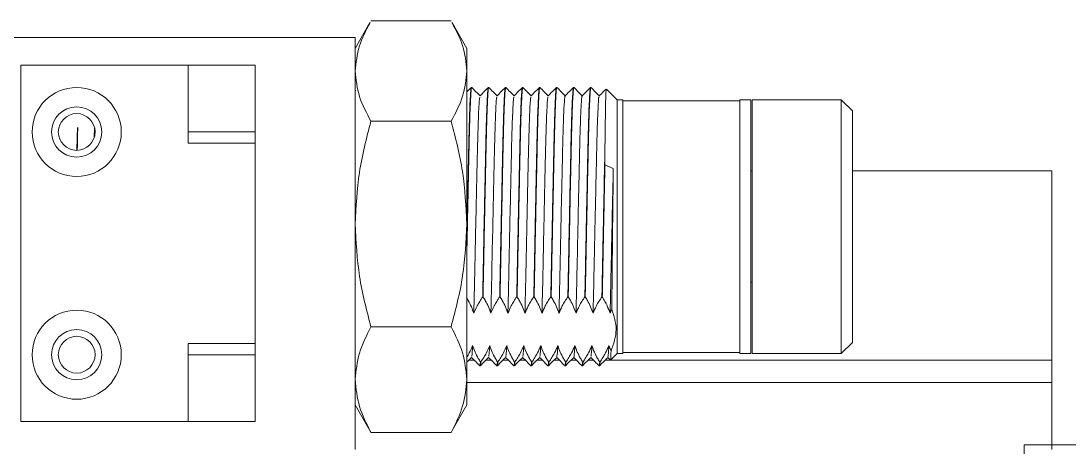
# Model space of a CAD drawing. Extents: x 500 to 100500, y -14500 to 21140.
# Drawn here: x 8830.5 to 8924.5, y -2498.9 to -2460.6 of the extents above; entities that cross this region are included whole.
import ezdxf

# ---------------------------------------------------------------- set-up
doc = ezdxf.new("R2010")
doc.units = 0
doc.linetypes.add('SLD-Solid', pattern=[0])
doc.layers.add('D', color=7, linetype='CONTINUOUS')
doc.layers.add('M06SMMF-001B', color=7, linetype='CONTINUOUS')
doc.layers.add('MODEL', color=7, linetype='SLD-Solid', lineweight=15)

# ---------------------------------------------------------------- blocks, each defined once
blk = doc.blocks.new('KA$Cbf7906b1')
at = {"layer": 'MODEL'}
for p, q in [((218.001, 464.6), (188, 464.6)), ((218.001, 275.6), (218.001, 464.6))]:
    blk.add_line(p, q, dxfattribs=at)
blk = doc.blocks.new('KASDADS')
at = {"layer": 'MODEL', "color": 4}
for p, q in [((-51004.704, -66368.569, 21.357), (-51006.016, -66370.889, 21.357)), ((-51004.616, -66368.416, 21.357), (-50997.416, -66368.416, 21.357)), ((-50996.016, -66370.889, 21.357), (-50997.328, -66368.569, 21.357)), ((-51056.016, -66369.889, 21.357), (-51006.016, -66369.889, 21.357)), ((-51006.016, -66406.889, 21.357), (-51006.016, -66369.889, 21.357)), ((-50996.016, -66370.889, 21.357), (-50996.016, -66372.915, 21.357)), ((-51036.016, -66404.389, 21.357), (-51036.016, -66372.389, 21.357)), ((-51036.016, -66372.389, 21.357), (-51021.016, -66372.389, 21.357)), ((-51021.016, -66378.389, 21.357), (-51021.016, -66372.389, 21.357)), ((-51015.016, -66372.389, 21.357), (-51021.016, -66372.389, 21.357)), ((-51015.016, -66378.389, 21.357), (-51015.016, -66372.389, 21.357)), ((-50996.016, -66372.915, 21.357), (-50996.016, -66386.651, 21.357)), ((-51005.972, -66374.689, 21.357), (-51006.016, -66374.644, 21.357)), ((-50995.573, -66374.389, 21.357), (-50995.607, -66374.389, 21.357)), ((-50994.045, -66374.389, 21.357), (-50994.079, -66374.389, 21.357)), ((-50992.517, -66374.389, 21.357), (-50992.55, -66374.389, 21.357)), ((-50990.988, -66374.389, 21.357), (-50991.022, -66374.389, 21.357)), ((-50989.46, -66374.389, 21.357), (-50989.494, -66374.389, 21.357)), ((-50987.932, -66374.389, 21.357), (-50987.966, -66374.389, 21.357)), ((-50986.403, -66374.389, 21.357), (-50986.437, -66374.389, 21.357)), ((-50984.875, -66374.389, 21.357), (-50984.909, -66374.389, 21.357)), ((-50982.516, -66375.489, 21.357), (-50983.473, -66374.532, 21.357)), ((-50982.016, -66375.489, 21.357), (-50982.516, -66375.489, 21.357)), ((-50982.516, -66398.289, 21.357), (-50982.516, -66375.489, 21.357)), ((-50982.016, -66396.038, 21.357), (-50982.016, -66375.489, 21.357)), ((-50971.516, -66375.589, 21.357), (-50982.016, -66375.589, 21.357)), ((-50970.516, -66375.489, 21.357), (-50971.516, -66375.489, 21.357)), ((-50971.516, -66375.489, 21.357), (-50971.516, -66396.038, 21.357)), ((-50970.516, -66396.038, 21.357), (-50970.516, -66375.489, 21.357)), ((-50962.416, -66375.489, 21.357), (-50970.416, -66375.489, 21.357)), ((-50970.416, -66375.489, 21.357), (-50970.416, -66396.038, 21.357)), ((-50961.416, -66376.489, 21.357), (-50962.416, -66375.489, 21.357)), ((-50962.416, -66396.038, 21.357), (-50962.416, -66375.489, 21.357)), ((-50961.416, -66397.289, 21.357), (-50961.416, -66376.489, 21.357)), ((-51029.444, -66378.867, 21.357), (-51029.423, -66378.044, 21.357)), ((-51004.616, -66377.414, 21.357), (-50997.416, -66377.414, 21.357)), ((-51029.395, -66378.246, 21.357), (-51029.408, -66378.795, 21.357)), ((-51015.016, -66378.389, 21.357), (-51021.016, -66378.389, 21.357)), ((-51021.016, -66379.389, 21.357), (-51021.016, -66378.389, 21.357)), ((-51015.016, -66378.389, 21.357), (-51015.016, -66379.389, 21.357)), ((-51015.016, -66379.389, 21.357), (-51021.016, -66379.389, 21.357)), ((-51015.016, -66379.389, 21.357), (-51015.016, -66397.389, 21.357)), ((-50983.616, -66379.776, 21.357), (-50983.616, -66381.339, 21.357)), ((-50982.869, -66381.67, 21.357), (-50983.616, -66381.339, 21.357)), ((-50970.416, -66381.889, 21.357), (-50970.516, -66381.889, 21.357)), ((-50961.416, -66381.889, 21.357), (-50943.516, -66381.889, 21.357)), ((-50943.516, -66381.889, 21.357), (-50943.516, -66398.889, 21.357)), ((-50996.016, -66386.651, 21.357), (-50996.016, -66400.625, 21.357)), ((-50970.516, -66391.889, 21.357), (-50970.416, -66391.889, 21.357)), ((-50994.555, -66393.196, 21.357), (-50994.589, -66393.196, 21.357)), ((-50993.027, -66393.196, 21.357), (-50993.061, -66393.196, 21.357)), ((-50991.499, -66393.196, 21.357), (-50991.532, -66393.196, 21.357)), ((-50989.97, -66393.196, 21.357), (-50990.004, -66393.196, 21.357)), ((-50988.442, -66393.196, 21.357), (-50988.476, -66393.196, 21.357)), ((-50986.914, -66393.196, 21.357), (-50986.948, -66393.196, 21.357)), ((-50985.385, -66393.196, 21.357), (-50985.419, -66393.196, 21.357)), ((-50983.857, -66393.196, 21.357), (-50983.891, -66393.196, 21.357)), ((-50983.007, -66394.315, 21.357), (-50983.157, -66394.672, 21.357)), ((-51004.616, -66395.887, 21.357), (-50997.416, -66395.887, 21.357)), ((-50982.016, -66398.289, 21.357), (-50982.016, -66396.038, 21.357)), ((-50971.516, -66396.038, 21.357), (-50971.516, -66398.289, 21.357)), ((-50970.516, -66398.289, 21.357), (-50970.516, -66396.038, 21.357)), ((-50970.416, -66396.038, 21.357), (-50970.416, -66398.289, 21.357)), ((-50962.416, -66398.289, 21.357), (-50962.416, -66396.038, 21.357)), ((-51021.016, -66397.389, 21.357), (-51015.016, -66397.389, 21.357)), ((-51021.016, -66398.389, 21.357), (-51021.016, -66397.389, 21.357)), ((-51015.016, -66397.389, 21.357), (-51015.016, -66398.389, 21.357)), ((-50983.074, -66398.074, 21.357), (-50983.262, -66397.565, 21.357)), ((-50962.416, -66398.289, 21.357), (-50961.416, -66397.289, 21.357)), ((-51015.016, -66398.389, 21.357), (-51021.016, -66398.389, 21.357)), ((-51021.016, -66404.389, 21.357), (-51021.016, -66398.389, 21.357)), ((-51015.016, -66404.389, 21.357), (-51015.016, -66398.389, 21.357)), ((-50983.363, -66398.642, 21.357), (-50983.116, -66398.888, 21.357)), ((-50983.115, -66398.888, 21.357), (-50982.516, -66398.289, 21.357)), ((-50982.516, -66398.289, 21.357), (-50982.016, -66398.289, 21.357)), ((-50982.016, -66398.189, 21.357), (-50971.516, -66398.189, 21.357)), ((-50971.516, -66398.289, 21.357), (-50970.516, -66398.289, 21.357)), ((-50970.416, -66398.289, 21.357), (-50962.416, -66398.289, 21.357)), ((-50995.837, -66398.889, 21.357), (-50995.342, -66398.889, 21.357)), ((-50994.843, -66399.389, 21.357), (-50994.809, -66399.389, 21.357)), ((-50994.789, -66399.041, 21.357), (-50994.755, -66399.041, 21.357)), ((-50994.309, -66398.889, 21.357), (-50993.814, -66398.889, 21.357)), ((-50993.315, -66399.389, 21.357), (-50993.281, -66399.389, 21.357)), ((-50993.26, -66399.041, 21.357), (-50993.227, -66399.041, 21.357)), ((-50992.781, -66398.889, 21.357), (-50992.286, -66398.889, 21.357)), ((-50991.786, -66399.389, 21.357), (-50991.752, -66399.389, 21.357)), ((-50991.732, -66399.041, 21.357), (-50991.698, -66399.041, 21.357)), ((-50991.252, -66398.889, 21.357), (-50990.757, -66398.889, 21.357)), ((-50990.258, -66399.389, 21.357), (-50990.224, -66399.389, 21.357)), ((-50990.204, -66399.041, 21.357), (-50990.17, -66399.041, 21.357)), ((-50989.724, -66398.889, 21.357), (-50989.229, -66398.889, 21.357)), ((-50988.73, -66399.389, 21.357), (-50988.696, -66399.389, 21.357)), ((-50988.676, -66399.041, 21.357), (-50988.642, -66399.041, 21.357)), ((-50988.196, -66398.889, 21.357), (-50987.701, -66398.889, 21.357)), ((-50987.201, -66399.389, 21.357), (-50987.168, -66399.389, 21.357)), ((-50987.147, -66399.041, 21.357), (-50987.113, -66399.041, 21.357)), ((-50986.667, -66398.889, 21.357), (-50986.172, -66398.889, 21.357)), ((-50985.673, -66399.389, 21.357), (-50985.639, -66399.389, 21.357)), ((-50985.619, -66399.041, 21.357), (-50985.585, -66399.041, 21.357)), ((-50985.139, -66398.889, 21.357), (-50984.644, -66398.889, 21.357)), ((-50984.145, -66399.389, 21.357), (-50984.111, -66399.389, 21.357)), ((-50984.091, -66399.041, 21.357), (-50984.057, -66399.041, 21.357)), ((-50983.611, -66398.889, 21.357), (-50943.516, -66398.889, 21.357)), ((-50943.516, -66398.889, 21.357), (-50943.516, -66400.889, 21.357)), ((-50996.016, -66400.625, 21.357), (-50996.016, -66402.889, 21.357)), ((-50996.016, -66400.889, 21.357), (-50943.516, -66400.889, 21.357)), ((-50943.516, -66400.889, 21.357), (-50943.516, -66406.889, 21.357)), ((-51006.016, -66402.889, 21.357), (-51004.704, -66405.209, 21.357)), ((-50997.328, -66405.209, 21.357), (-50996.016, -66402.889, 21.357)), ((-51036.016, -66404.389, 21.357), (-51021.016, -66404.389, 21.357)), ((-51015.016, -66404.389, 21.357), (-51021.016, -66404.389, 21.357)), ((-51004.698, -66405.183, 21.357), (-51004.616, -66405.362, 21.357)), ((-50997.416, -66405.362, 21.357), (-51004.616, -66405.362, 21.357)), ((-50997.416, -66405.362, 21.357), (-50997.334, -66405.183, 21.357))]:
    blk.add_line(p, q, dxfattribs=at)
for centre, radius in [((-51031.016, -66378.389, 21.357), 4), ((-51031.016, -66378.389, 21.357), 2.25), ((-51031.016, -66378.389, 21.357), 1.65), ((-51031.016, -66398.389, 21.357), 4), ((-51031.016, -66398.389, 21.357), 2.25), ((-51031.016, -66398.389, 21.357), 1.65)]:
    blk.add_circle(centre, radius, dxfattribs=at)
for points, knots in [([(-51006.016, -66372.915, 21.357), (-51005.948, -66372.161, 21.357), (-51005.816, -66370.699, 21.357), (-51005.063, -66369.282, 21.357), (-51004.698, -66368.595, 21.357)], [0, 0, 0, 0, 0.515489, 1, 1, 1, 1]), ([(-50997.334, -66368.595, 21.357), (-50996.976, -66369.267, 21.357), (-50996.222, -66370.684, 21.357), (-50996.087, -66372.146, 21.357), (-50996.016, -66372.915, 21.357)], [0, 0, 0, 0, 0.474451, 1, 1, 1, 1]), ([(-51004.616, -66377.414, 21.357), (-51005.008, -66376.683, 21.357), (-51005.798, -66375.207, 21.357), (-51005.943, -66373.684, 21.357), (-51006.016, -66372.915, 21.357)], [0, 0, 0, 0, 0.495628, 1, 1, 1, 1]), ([(-50996.016, -66372.915, 21.357), (-50996.087, -66373.669, 21.357), (-50996.229, -66375.192, 21.357), (-50997.018, -66376.668, 21.357), (-50997.416, -66377.414, 21.357)], [0, 0, 0, 0, 0.494725, 1, 1, 1, 1]), ([(-50995.606, -66374.389, 21.357), (-50995.731, -66374.514, 21.357), (-50995.867, -66374.65, 21.357), (-50996.004, -66374.787, 21.357), (-50996.016, -66374.799, 21.357)], [0, 0, 0, 0, 0.911465, 1, 1, 1, 1]), ([(-50996.016, -66388.106, 21.357), (-50996.009, -66387.731, 21.357), (-50995.988, -66386.667, 21.357), (-50995.951, -66384.878, 21.357), (-50995.908, -66382.835, 21.357), (-50995.867, -66380.888, 21.357), (-50995.829, -66379.128, 21.357), (-50995.79, -66377.573, 21.357), (-50995.748, -66376.298, 21.357), (-50995.705, -66375.306, 21.357), (-50995.663, -66374.675, 21.357), (-50995.629, -66374.378, 21.357), (-50995.612, -66374.42, 21.357), (-50995.607, -66374.431, 21.357)], [0, 0, 0, 0, 0.054378, 0.15404, 0.256592, 0.35626, 0.458818, 0.558478, 0.661029, 0.76069, 0.863241, 0.962909, 1, 1, 1, 1]), ([(-50995.573, -66374.426, 21.357), (-50995.582, -66374.427, 21.357), (-50995.604, -66374.43, 21.357), (-50995.642, -66374.84, 21.357), (-50995.686, -66375.595, 21.357), (-50995.728, -66376.676, 21.357), (-50995.77, -66378.054, 21.357), (-50995.807, -66379.671, 21.357), (-50995.846, -66381.508, 21.357), (-50995.888, -66383.48, 21.357), (-50995.931, -66385.57, 21.357), (-50995.974, -66387.666, 21.357), (-50996.003, -66389.107, 21.357), (-50996.016, -66389.784, 21.357), (-50996.016, -66389.804, 21.357)], [0, 0, 0, 0, 0.063191, 0.157924, 0.24999, 0.344725, 0.436795, 0.531536, 0.6236, 0.718334, 0.810399, 0.905133, 0.997203, 1, 1, 1, 1]), ([(-50994.817, -66375.145, 21.357), (-50994.941, -66375.021, 21.357), (-50995.19, -66374.772, 21.357), (-50995.439, -66374.523, 21.357), (-50995.564, -66374.398, 21.357)], [0, 0, 0, 0, 0.499978, 1, 1, 1, 1]), ([(-50995.384, -66394.672, 21.357), (-50995.363, -66393.879, 21.357), (-50995.322, -66392.31, 21.357), (-50995.267, -66389.461, 21.357), (-50995.202, -66386.478, 21.357), (-50995.137, -66383.513, 21.357), (-50995.076, -66380.829, 21.357), (-50995.023, -66378.516, 21.357), (-50994.954, -66376.525, 21.357), (-50994.885, -66375.243, 21.357), (-50994.842, -66375.272, 21.357), (-50994.827, -66375.283, 21.357)], [0, 0, 0, 0, 0.110518, 0.218701, 0.331132, 0.44175, 0.54999, 0.654996, 0.763841, 0.910908, 1, 1, 1, 1]), ([(-50994.078, -66374.389, 21.357), (-50994.203, -66374.514, 21.357), (-50994.452, -66374.763, 21.357), (-50994.701, -66375.012, 21.357), (-50994.825, -66375.136, 21.357)], [0, 0, 0, 0, 0.5000013, 1, 1, 1, 1]), ([(-50994.589, -66393.196, 21.357), (-50994.575, -66392.512, 21.357), (-50994.549, -66391.212, 21.357), (-50994.508, -66389.094, 21.357), (-50994.466, -66386.999, 21.357), (-50994.423, -66384.879, 21.357), (-50994.38, -66382.835, 21.357), (-50994.339, -66380.888, 21.357), (-50994.301, -66379.128, 21.357), (-50994.262, -66377.573, 21.357), (-50994.22, -66376.298, 21.357), (-50994.177, -66375.306, 21.357), (-50994.134, -66374.675, 21.357), (-50994.101, -66374.378, 21.357), (-50994.084, -66374.42, 21.357), (-50994.079, -66374.431, 21.357)], [0, 0, 0, 0, 0.0877635, 0.1669678, 0.2484692, 0.3276756, 0.4091786, 0.4883892, 0.5698969, 0.6491019, 0.7306036, 0.8098092, 0.8913114, 0.9705218, 1, 1, 1, 1]), ([(-50994.045, -66374.426, 21.357), (-50994.054, -66374.427, 21.357), (-50994.076, -66374.43, 21.357), (-50994.114, -66374.84, 21.357), (-50994.157, -66375.595, 21.357), (-50994.2, -66376.676, 21.357), (-50994.241, -66378.054, 21.357), (-50994.279, -66379.671, 21.357), (-50994.318, -66381.508, 21.357), (-50994.36, -66383.48, 21.357), (-50994.403, -66385.568, 21.357), (-50994.446, -66387.675, 21.357), (-50994.488, -66389.775, 21.357), (-50994.523, -66391.631, 21.357), (-50994.546, -66392.728, 21.357), (-50994.555, -66393.196, 21.357)], [0, 0, 0, 0, 0.05436, 0.135856, 0.215056, 0.296553, 0.375757, 0.457259, 0.536458, 0.617953, 0.697153, 0.778649, 0.857853, 0.939355, 1, 1, 1, 1]), ([(-50993.288, -66375.145, 21.357), (-50993.413, -66375.021, 21.357), (-50993.662, -66374.772, 21.357), (-50993.911, -66374.523, 21.357), (-50994.036, -66374.398, 21.357)], [0, 0, 0, 0, 0.500018, 1, 1, 1, 1]), ([(-50993.855, -66394.672, 21.357), (-50993.846, -66394.321, 21.357), (-50993.81, -66392.997, 21.357), (-50993.754, -66390.207, 21.357), (-50993.67, -66386.293, 21.357), (-50993.584, -66382.432, 21.357), (-50993.51, -66379.059, 21.357), (-50993.43, -66376.573, 21.357), (-50993.354, -66375.229, 21.357), (-50993.313, -66375.259, 21.357), (-50993.298, -66375.27, 21.357)], [0, 0, 0, 0, 0.0506912, 0.1912973, 0.3365999, 0.4835158, 0.6246608, 0.7689619, 0.9161728, 1, 1, 1, 1]), ([(-50992.55, -66374.389, 21.357), (-50992.674, -66374.514, 21.357), (-50992.923, -66374.763, 21.357), (-50993.173, -66375.012, 21.357), (-50993.297, -66375.136, 21.357)], [0, 0, 0, 0, 0.5000013, 1, 1, 1, 1]), ([(-50993.061, -66393.196, 21.357), (-50993.047, -66392.512, 21.357), (-50993.021, -66391.212, 21.357), (-50992.98, -66389.094, 21.357), (-50992.938, -66386.999, 21.357), (-50992.894, -66384.879, 21.357), (-50992.852, -66382.835, 21.357), (-50992.81, -66380.888, 21.357), (-50992.773, -66379.128, 21.357), (-50992.733, -66377.573, 21.357), (-50992.692, -66376.298, 21.357), (-50992.649, -66375.306, 21.357), (-50992.606, -66374.674, 21.357), (-50992.572, -66374.378, 21.357), (-50992.555, -66374.42, 21.357), (-50992.55, -66374.432, 21.357)], [0, 0, 0, 0, 0.0876679, 0.166786, 0.2481987, 0.3273188, 0.408733, 0.4878574, 0.5692764, 0.6483952, 0.7298081, 0.8089275, 0.890341, 0.969465, 1, 1, 1, 1]), ([(-50992.517, -66374.426, 21.357), (-50992.526, -66374.427, 21.357), (-50992.548, -66374.43, 21.357), (-50992.586, -66374.84, 21.357), (-50992.629, -66375.595, 21.357), (-50992.671, -66376.676, 21.357), (-50992.713, -66378.054, 21.357), (-50992.75, -66379.671, 21.357), (-50992.79, -66381.508, 21.357), (-50992.832, -66383.48, 21.357), (-50992.875, -66385.568, 21.357), (-50992.917, -66387.675, 21.357), (-50992.96, -66389.775, 21.357), (-50992.995, -66391.631, 21.357), (-50993.017, -66392.728, 21.357), (-50993.027, -66393.196, 21.357)], [0, 0, 0, 0, 0.05436, 0.135856, 0.215056, 0.296553, 0.375757, 0.457259, 0.536458, 0.617953, 0.697153, 0.778649, 0.857853, 0.939355, 1, 1, 1, 1]), ([(-50991.76, -66375.145, 21.357), (-50991.885, -66375.021, 21.357), (-50992.134, -66374.772, 21.357), (-50992.383, -66374.523, 21.357), (-50992.507, -66374.398, 21.357)], [0, 0, 0, 0, 0.499998, 1, 1, 1, 1]), ([(-50992.327, -66394.672, 21.357), (-50992.308, -66393.962, 21.357), (-50992.271, -66392.561, 21.357), (-50992.214, -66389.673, 21.357), (-50992.139, -66386.146, 21.357), (-50992.053, -66382.296, 21.357), (-50991.979, -66378.947, 21.357), (-50991.898, -66376.504, 21.357), (-50991.824, -66375.198, 21.357), (-50991.784, -66375.266, 21.357), (-50991.77, -66375.29, 21.357)], [0, 0, 0, 0, 0.099751, 0.196774, 0.342258, 0.489053, 0.630014, 0.774541, 0.92168, 1, 1, 1, 1]), ([(-50991.021, -66374.389, 21.357), (-50991.146, -66374.514, 21.357), (-50991.395, -66374.763, 21.357), (-50991.644, -66375.012, 21.357), (-50991.769, -66375.136, 21.357)], [0, 0, 0, 0, 0.5000013, 1, 1, 1, 1]), ([(-50991.532, -66393.196, 21.357), (-50991.519, -66392.512, 21.357), (-50991.492, -66391.212, 21.357), (-50991.451, -66389.094, 21.357), (-50991.409, -66386.999, 21.357), (-50991.366, -66384.879, 21.357), (-50991.324, -66382.835, 21.357), (-50991.282, -66380.888, 21.357), (-50991.245, -66379.128, 21.357), (-50991.205, -66377.573, 21.357), (-50991.163, -66376.298, 21.357), (-50991.12, -66375.306, 21.357), (-50991.078, -66374.675, 21.357), (-50991.044, -66374.378, 21.357), (-50991.027, -66374.42, 21.357), (-50991.022, -66374.431, 21.357)], [0, 0, 0, 0, 0.087763, 0.166968, 0.248469, 0.327676, 0.409179, 0.488389, 0.569897, 0.649102, 0.730604, 0.809809, 0.891311, 0.970522, 1, 1, 1, 1]), ([(-50990.988, -66374.426, 21.357), (-50990.997, -66374.427, 21.357), (-50991.019, -66374.43, 21.357), (-50991.057, -66374.84, 21.357), (-50991.101, -66375.595, 21.357), (-50991.143, -66376.676, 21.357), (-50991.185, -66378.054, 21.357), (-50991.222, -66379.671, 21.357), (-50991.261, -66381.508, 21.357), (-50991.303, -66383.48, 21.357), (-50991.346, -66385.568, 21.357), (-50991.389, -66387.675, 21.357), (-50991.431, -66389.775, 21.357), (-50991.466, -66391.631, 21.357), (-50991.489, -66392.728, 21.357), (-50991.499, -66393.196, 21.357)], [0, 0, 0, 0, 0.05436, 0.135856, 0.215056, 0.296553, 0.375757, 0.457259, 0.536458, 0.617953, 0.697153, 0.778649, 0.857853, 0.939355, 1, 1, 1, 1]), ([(-50990.232, -66375.145, 21.357), (-50990.356, -66375.021, 21.357), (-50990.605, -66374.772, 21.357), (-50990.855, -66374.523, 21.357), (-50990.979, -66374.398, 21.357)], [0, 0, 0, 0, 0.499978, 1, 1, 1, 1]), ([(-50990.799, -66394.672, 21.357), (-50990.787, -66394.245, 21.357), (-50990.749, -66392.839, 21.357), (-50990.691, -66389.923, 21.357), (-50990.607, -66385.999, 21.357), (-50990.521, -66382.161, 21.357), (-50990.448, -66378.838, 21.357), (-50990.367, -66376.43, 21.357), (-50990.293, -66375.192, 21.357), (-50990.254, -66375.246, 21.357), (-50990.242, -66375.264, 21.357)], [0, 0, 0, 0, 0.061351, 0.201855, 0.347553, 0.494261, 0.635102, 0.779889, 0.926989, 1, 1, 1, 1]), ([(-50989.493, -66374.389, 21.357), (-50989.618, -66374.514, 21.357), (-50989.867, -66374.763, 21.357), (-50990.116, -66375.012, 21.357), (-50990.241, -66375.136, 21.357)], [0, 0, 0, 0, 0.5000013, 1, 1, 1, 1]), ([(-50990.004, -66393.196, 21.357), (-50989.99, -66392.512, 21.357), (-50989.964, -66391.212, 21.357), (-50989.923, -66389.094, 21.357), (-50989.881, -66386.999, 21.357), (-50989.838, -66384.879, 21.357), (-50989.795, -66382.835, 21.357), (-50989.754, -66380.888, 21.357), (-50989.716, -66379.128, 21.357), (-50989.677, -66377.573, 21.357), (-50989.635, -66376.298, 21.357), (-50989.592, -66375.306, 21.357), (-50989.549, -66374.674, 21.357), (-50989.516, -66374.378, 21.357), (-50989.498, -66374.42, 21.357), (-50989.493, -66374.432, 21.357)], [0, 0, 0, 0, 0.0876679, 0.166786, 0.2481987, 0.3273188, 0.4087331, 0.4878574, 0.5692763, 0.6483952, 0.7298081, 0.8089275, 0.890341, 0.969465, 1, 1, 1, 1]), ([(-50989.46, -66374.426, 21.357), (-50989.469, -66374.427, 21.357), (-50989.491, -66374.43, 21.357), (-50989.529, -66374.84, 21.357), (-50989.572, -66375.595, 21.357), (-50989.615, -66376.676, 21.357), (-50989.657, -66378.054, 21.357), (-50989.694, -66379.671, 21.357), (-50989.733, -66381.508, 21.357), (-50989.775, -66383.48, 21.357), (-50989.818, -66385.568, 21.357), (-50989.861, -66387.675, 21.357), (-50989.903, -66389.775, 21.357), (-50989.938, -66391.631, 21.357), (-50989.961, -66392.728, 21.357), (-50989.97, -66393.196, 21.357)], [0, 0, 0, 0, 0.05436, 0.135856, 0.215056, 0.296553, 0.375757, 0.457259, 0.536458, 0.617953, 0.697153, 0.778649, 0.857853, 0.939355, 1, 1, 1, 1]), ([(-50988.703, -66375.145, 21.357), (-50988.828, -66375.021, 21.357), (-50989.077, -66374.772, 21.357), (-50989.326, -66374.523, 21.357), (-50989.451, -66374.398, 21.357)], [0, 0, 0, 0, 0.500018, 1, 1, 1, 1]), ([(-50989.27, -66394.672, 21.357), (-50989.249, -66393.827, 21.357), (-50989.205, -66392.149, 21.357), (-50989.145, -66389.081, 21.357), (-50989.078, -66385.952, 21.357), (-50989.012, -66382.957, 21.357), (-50988.952, -66380.34, 21.357), (-50988.898, -66378.114, 21.357), (-50988.83, -66376.3, 21.357), (-50988.765, -66375.207, 21.357), (-50988.727, -66375.251, 21.357), (-50988.713, -66375.267, 21.357)], [0, 0, 0, 0, 0.117377, 0.232835, 0.35287, 0.463285, 0.570668, 0.676045, 0.785518, 0.9224, 1, 1, 1, 1]), ([(-50987.965, -66374.389, 21.357), (-50988.089, -66374.514, 21.357), (-50988.338, -66374.763, 21.357), (-50988.588, -66375.012, 21.357), (-50988.712, -66375.136, 21.357)], [0, 0, 0, 0, 0.5000013, 1, 1, 1, 1]), ([(-50988.476, -66393.196, 21.357), (-50988.462, -66392.512, 21.357), (-50988.436, -66391.212, 21.357), (-50988.395, -66389.094, 21.357), (-50988.353, -66386.999, 21.357), (-50988.309, -66384.879, 21.357), (-50988.267, -66382.835, 21.357), (-50988.225, -66380.888, 21.357), (-50988.188, -66379.128, 21.357), (-50988.149, -66377.573, 21.357), (-50988.107, -66376.298, 21.357), (-50988.064, -66375.306, 21.357), (-50988.021, -66374.674, 21.357), (-50987.988, -66374.378, 21.357), (-50987.97, -66374.42, 21.357), (-50987.965, -66374.432, 21.357)], [0, 0, 0, 0, 0.0876679, 0.166786, 0.2481987, 0.3273188, 0.408733, 0.4878574, 0.5692764, 0.6483952, 0.7298081, 0.8089275, 0.890341, 0.969465, 1, 1, 1, 1]), ([(-50987.932, -66374.426, 21.357), (-50987.941, -66374.427, 21.357), (-50987.963, -66374.43, 21.357), (-50988.001, -66374.84, 21.357), (-50988.044, -66375.595, 21.357), (-50988.087, -66376.676, 21.357), (-50988.128, -66378.054, 21.357), (-50988.166, -66379.671, 21.357), (-50988.205, -66381.508, 21.357), (-50988.247, -66383.48, 21.357), (-50988.29, -66385.568, 21.357), (-50988.332, -66387.675, 21.357), (-50988.375, -66389.775, 21.357), (-50988.41, -66391.631, 21.357), (-50988.432, -66392.728, 21.357), (-50988.442, -66393.196, 21.357)], [0, 0, 0, 0, 0.05436, 0.135856, 0.215056, 0.296553, 0.375757, 0.457259, 0.536458, 0.617953, 0.697153, 0.778649, 0.857853, 0.939355, 1, 1, 1, 1]), ([(-50987.175, -66375.145, 21.357), (-50987.3, -66375.021, 21.357), (-50987.549, -66374.772, 21.357), (-50987.798, -66374.523, 21.357), (-50987.922, -66374.398, 21.357)], [0, 0, 0, 0, 0.499998, 1, 1, 1, 1]), ([(-50987.742, -66394.672, 21.357), (-50987.722, -66393.905, 21.357), (-50987.682, -66392.385, 21.357), (-50987.628, -66389.63, 21.357), (-50987.566, -66386.71, 21.357), (-50987.501, -66383.76, 21.357), (-50987.44, -66381.046, 21.357), (-50987.386, -66378.706, 21.357), (-50987.325, -66376.829, 21.357), (-50987.26, -66375.616, 21.357), (-50987.212, -66375.08, 21.357), (-50987.189, -66375.181, 21.357), (-50987.184, -66375.2, 21.357)], [0, 0, 0, 0, 0.107121, 0.212286, 0.321517, 0.432143, 0.540682, 0.64562, 0.754113, 0.864733, 0.974002, 1, 1, 1, 1]), ([(-50986.436, -66374.389, 21.357), (-50986.561, -66374.514, 21.357), (-50986.81, -66374.763, 21.357), (-50987.059, -66375.012, 21.357), (-50987.184, -66375.136, 21.357)], [0, 0, 0, 0, 0.5000013, 1, 1, 1, 1]), ([(-50986.948, -66393.196, 21.357), (-50986.934, -66392.512, 21.357), (-50986.908, -66391.212, 21.357), (-50986.866, -66389.094, 21.357), (-50986.824, -66386.999, 21.357), (-50986.781, -66384.879, 21.357), (-50986.739, -66382.835, 21.357), (-50986.697, -66380.888, 21.357), (-50986.66, -66379.128, 21.357), (-50986.62, -66377.573, 21.357), (-50986.579, -66376.298, 21.357), (-50986.535, -66375.306, 21.357), (-50986.493, -66374.675, 21.357), (-50986.459, -66374.378, 21.357), (-50986.442, -66374.42, 21.357), (-50986.437, -66374.431, 21.357)], [0, 0, 0, 0, 0.087763, 0.166968, 0.248469, 0.327676, 0.409179, 0.488389, 0.569897, 0.649102, 0.730604, 0.809809, 0.891311, 0.970522, 1, 1, 1, 1]), ([(-50986.403, -66374.426, 21.357), (-50986.412, -66374.427, 21.357), (-50986.435, -66374.43, 21.357), (-50986.473, -66374.84, 21.357), (-50986.516, -66375.595, 21.357), (-50986.558, -66376.676, 21.357), (-50986.6, -66378.054, 21.357), (-50986.637, -66379.671, 21.357), (-50986.677, -66381.508, 21.357), (-50986.718, -66383.48, 21.357), (-50986.762, -66385.568, 21.357), (-50986.804, -66387.675, 21.357), (-50986.846, -66389.775, 21.357), (-50986.881, -66391.631, 21.357), (-50986.904, -66392.728, 21.357), (-50986.914, -66393.196, 21.357)], [0, 0, 0, 0, 0.05436, 0.135856, 0.215056, 0.296553, 0.375757, 0.457259, 0.536458, 0.617953, 0.697153, 0.778649, 0.857853, 0.939355, 1, 1, 1, 1]), ([(-50985.647, -66375.145, 21.357), (-50985.771, -66375.021, 21.357), (-50986.02, -66374.772, 21.357), (-50986.27, -66374.523, 21.357), (-50986.394, -66374.398, 21.357)], [0, 0, 0, 0, 0.499978, 1, 1, 1, 1]), ([(-50986.214, -66394.672, 21.357), (-50986.19, -66393.732, 21.357), (-50986.144, -66391.924, 21.357), (-50986.08, -66388.643, 21.357), (-50986.007, -66385.319, 21.357), (-50985.935, -66382.11, 21.357), (-50985.874, -66379.308, 21.357), (-50985.807, -66377.054, 21.357), (-50985.734, -66375.636, 21.357), (-50985.683, -66375.029, 21.357), (-50985.659, -66375.171, 21.357), (-50985.656, -66375.187, 21.357)], [0, 0, 0, 0, 0.129665, 0.249145, 0.373104, 0.496769, 0.615678, 0.736687, 0.861044, 0.983849, 1, 1, 1, 1]), ([(-50984.908, -66374.389, 21.357), (-50985.033, -66374.514, 21.357), (-50985.282, -66374.763, 21.357), (-50985.531, -66375.012, 21.357), (-50985.656, -66375.136, 21.357)], [0, 0, 0, 0, 0.5000013, 1, 1, 1, 1]), ([(-50985.419, -66393.196, 21.357), (-50985.405, -66392.512, 21.357), (-50985.379, -66391.212, 21.357), (-50985.338, -66389.094, 21.357), (-50985.296, -66386.999, 21.357), (-50985.253, -66384.879, 21.357), (-50985.21, -66382.835, 21.357), (-50985.169, -66380.888, 21.357), (-50985.131, -66379.128, 21.357), (-50985.092, -66377.573, 21.357), (-50985.05, -66376.298, 21.357), (-50985.007, -66375.306, 21.357), (-50984.964, -66374.675, 21.357), (-50984.931, -66374.378, 21.357), (-50984.914, -66374.42, 21.357), (-50984.909, -66374.431, 21.357)], [0, 0, 0, 0, 0.087763, 0.166968, 0.248469, 0.327676, 0.409179, 0.488389, 0.569897, 0.649102, 0.730604, 0.809809, 0.891311, 0.970522, 1, 1, 1, 1]), ([(-50984.875, -66374.426, 21.357), (-50984.884, -66374.427, 21.357), (-50984.906, -66374.43, 21.357), (-50984.944, -66374.84, 21.357), (-50984.987, -66375.595, 21.357), (-50985.03, -66376.676, 21.357), (-50985.072, -66378.054, 21.357), (-50985.109, -66379.671, 21.357), (-50985.148, -66381.508, 21.357), (-50985.19, -66383.48, 21.357), (-50985.233, -66385.568, 21.357), (-50985.276, -66387.675, 21.357), (-50985.318, -66389.775, 21.357), (-50985.353, -66391.631, 21.357), (-50985.376, -66392.728, 21.357), (-50985.385, -66393.196, 21.357)], [0, 0, 0, 0, 0.05436, 0.135856, 0.215056, 0.296553, 0.375757, 0.457259, 0.536458, 0.617953, 0.697153, 0.778649, 0.857853, 0.939355, 1, 1, 1, 1]), ([(-50984.118, -66375.145, 21.357), (-50984.243, -66375.021, 21.357), (-50984.492, -66374.772, 21.357), (-50984.741, -66374.523, 21.357), (-50984.866, -66374.398, 21.357)], [0, 0, 0, 0, 0.500018, 1, 1, 1, 1]), ([(-50984.686, -66394.672, 21.357), (-50984.666, -66393.921, 21.357), (-50984.627, -66392.435, 21.357), (-50984.574, -66389.754, 21.357), (-50984.51, -66386.767, 21.357), (-50984.441, -66383.592, 21.357), (-50984.373, -66380.576, 21.357), (-50984.312, -66378.039, 21.357), (-50984.239, -66376.174, 21.357), (-50984.175, -66375.174, 21.357), (-50984.14, -66375.238, 21.357), (-50984.128, -66375.26, 21.357)], [0, 0, 0, 0, 0.105139, 0.207708, 0.314171, 0.438541, 0.560044, 0.678556, 0.801857, 0.933184, 1, 1, 1, 1]), ([(-50983.523, -66374.532, 21.357), (-50983.6, -66374.609, 21.357), (-50983.801, -66374.81, 21.357), (-50984.003, -66375.012, 21.357), (-50984.127, -66375.136, 21.357)], [0, 0, 0, 0, 0.381556, 1, 1, 1, 1]), ([(-50983.616, -66379.776, 21.357), (-50983.609, -66379.172, 21.357), (-50983.596, -66378.025, 21.357), (-50983.575, -66376.658, 21.357), (-50983.554, -66375.611, 21.357), (-50983.532, -66374.898, 21.357), (-50983.513, -66374.518, 21.357), (-50983.502, -66374.546, 21.357), (-50983.498, -66374.557, 21.357)], [0, 0, 0, 0, 0.191381, 0.363114, 0.539827, 0.71156, 0.888273, 1, 1, 1, 1]), ([(-51030.999, -66380.017, 21.357), (-51030.992, -66379.72, 21.357), (-51030.977, -66378.974, 21.357), (-51030.96, -66378.363, 21.357), (-51030.95, -66377.995, 21.357)], [0, 0, 0, 0, 0.396941, 1, 1, 1, 1]), ([(-51030.917, -66377.985, 21.357), (-51030.918, -66378.017, 21.357), (-51030.933, -66378.509, 21.357), (-51030.947, -66379.202, 21.357), (-51030.963, -66379.92, 21.357), (-51030.965, -66380.02, 21.357)], [0, 0, 0, 0, 0.05682, 0.868447, 1, 1, 1, 1]), ([(-51006.016, -66386.651, 21.357), (-51005.946, -66385.104, 21.357), (-51005.803, -66381.976, 21.357), (-51005.015, -66378.945, 21.357), (-51004.616, -66377.414, 21.357)], [0, 0, 0, 0, 0.494726, 1, 1, 1, 1]), ([(-50997.416, -66377.414, 21.357), (-50997.025, -66378.916, 21.357), (-50996.235, -66381.946, 21.357), (-50996.089, -66385.073, 21.357), (-50996.016, -66386.651, 21.357)], [0, 0, 0, 0, 0.4956275, 1, 1, 1, 1]), ([(-50983.891, -66393.196, 21.357), (-50983.877, -66392.512, 21.357), (-50983.851, -66391.203, 21.357), (-50983.81, -66389.084, 21.357), (-50983.767, -66386.978, 21.357), (-50983.724, -66384.872, 21.357), (-50983.672, -66382.373, 21.357), (-50983.638, -66380.77, 21.357), (-50983.616, -66379.776, 21.357)], [0, 0, 0, 0, 0.162555, 0.311376, 0.460198, 0.609022, 0.757847, 1, 1, 1, 1]), ([(-50983.857, -66393.196, 21.357), (-50983.843, -66392.512, 21.357), (-50983.817, -66391.203, 21.357), (-50983.776, -66389.084, 21.357), (-50983.734, -66386.979, 21.357), (-50983.691, -66384.87, 21.357), (-50983.651, -66382.967, 21.357), (-50983.627, -66381.832, 21.357), (-50983.616, -66381.339, 21.357)], [0, 0, 0, 0, 0.186328, 0.356913, 0.5275, 0.698089, 0.86868, 1, 1, 1, 1]), ([(-50982.869, -66381.67, 21.357), (-50982.871, -66381.774, 21.357), (-50982.896, -66382.874, 21.357), (-50982.947, -66385.149, 21.357), (-50983.019, -66388.485, 21.357), (-50983.083, -66391.66, 21.357), (-50983.128, -66393.645, 21.357), (-50983.154, -66394.566, 21.357), (-50983.157, -66394.672, 21.357)], [0, 0, 0, 0, 0.024943, 0.264348, 0.504815, 0.736973, 0.969546, 1, 1, 1, 1]), ([(-50982.869, -66381.67, 21.357), (-50982.877, -66382.376, 21.357), (-50982.899, -66384.295, 21.357), (-50982.937, -66387.764, 21.357), (-50982.973, -66391.455, 21.357), (-50982.997, -66393.438, 21.357), (-50983.007, -66394.315, 21.357)], [0, 0, 0, 0, 0.1722605, 0.4686232, 0.7649851, 1, 1, 1, 1]), ([(-51004.616, -66395.887, 21.357), (-51005.008, -66394.386, 21.357), (-51005.798, -66391.356, 21.357), (-51005.943, -66388.228, 21.357), (-51006.016, -66386.651, 21.357)], [0, 0, 0, 0, 0.495628, 1, 1, 1, 1]), ([(-50996.016, -66386.651, 21.357), (-50996.087, -66388.198, 21.357), (-50996.229, -66391.326, 21.357), (-50997.018, -66394.356, 21.357), (-50997.416, -66395.887, 21.357)], [0, 0, 0, 0, 0.494725, 1, 1, 1, 1]), ([(-50996.052, -66393.249, 21.357), (-50995.998, -66393.338, 21.357), (-50995.83, -66393.615, 21.357), (-50995.589, -66394.087, 21.357), (-50995.452, -66394.477, 21.357), (-50995.384, -66394.672, 21.357)], [0, 0, 0, 0, 0.192917, 0.595491, 1, 1, 1, 1]), ([(-50995.384, -66394.672, 21.357), (-50995.29, -66394.451, 21.357), (-50995.137, -66394.09, 21.357), (-50994.857, -66393.6, 21.357), (-50994.678, -66393.331, 21.357), (-50994.589, -66393.196, 21.357)], [0, 0, 0, 0, 0.44071, 0.720093, 1, 1, 1, 1]), ([(-50994.555, -66393.196, 21.357), (-50994.49, -66393.303, 21.357), (-50994.311, -66393.597, 21.357), (-50994.061, -66394.087, 21.357), (-50993.924, -66394.477, 21.357), (-50993.855, -66394.672, 21.357)], [0, 0, 0, 0, 0.22252, 0.61033, 1, 1, 1, 1]), ([(-50993.855, -66394.672, 21.357), (-50993.762, -66394.451, 21.357), (-50993.608, -66394.09, 21.357), (-50993.328, -66393.6, 21.357), (-50993.15, -66393.331, 21.357), (-50993.061, -66393.196, 21.357)], [0, 0, 0, 0, 0.440717, 0.720101, 1, 1, 1, 1]), ([(-50993.027, -66393.196, 21.357), (-50992.962, -66393.303, 21.357), (-50992.783, -66393.597, 21.357), (-50992.533, -66394.087, 21.357), (-50992.396, -66394.477, 21.357), (-50992.327, -66394.672, 21.357)], [0, 0, 0, 0, 0.2225185, 0.6103274, 1, 1, 1, 1]), ([(-50992.327, -66394.672, 21.357), (-50992.233, -66394.451, 21.357), (-50992.08, -66394.09, 21.357), (-50991.8, -66393.6, 21.357), (-50991.622, -66393.331, 21.357), (-50991.532, -66393.196, 21.357)], [0, 0, 0, 0, 0.440717, 0.720093, 1, 1, 1, 1]), ([(-50991.499, -66393.196, 21.357), (-50991.434, -66393.303, 21.357), (-50991.255, -66393.597, 21.357), (-50991.004, -66394.087, 21.357), (-50990.867, -66394.477, 21.357), (-50990.799, -66394.672, 21.357)], [0, 0, 0, 0, 0.2225185, 0.6103274, 1, 1, 1, 1]), ([(-50990.799, -66394.672, 21.357), (-50990.705, -66394.451, 21.357), (-50990.552, -66394.09, 21.357), (-50990.272, -66393.6, 21.357), (-50990.093, -66393.331, 21.357), (-50990.004, -66393.196, 21.357)], [0, 0, 0, 0, 0.44071, 0.720093, 1, 1, 1, 1]), ([(-50989.97, -66393.196, 21.357), (-50989.905, -66393.303, 21.357), (-50989.727, -66393.597, 21.357), (-50989.476, -66394.087, 21.357), (-50989.339, -66394.477, 21.357), (-50989.27, -66394.672, 21.357)], [0, 0, 0, 0, 0.22252, 0.61033, 1, 1, 1, 1]), ([(-50989.27, -66394.672, 21.357), (-50989.177, -66394.451, 21.357), (-50989.024, -66394.09, 21.357), (-50988.744, -66393.6, 21.357), (-50988.565, -66393.331, 21.357), (-50988.476, -66393.196, 21.357)], [0, 0, 0, 0, 0.440717, 0.720101, 1, 1, 1, 1]), ([(-50988.442, -66393.196, 21.357), (-50988.377, -66393.303, 21.357), (-50988.198, -66393.597, 21.357), (-50987.948, -66394.087, 21.357), (-50987.811, -66394.477, 21.357), (-50987.742, -66394.672, 21.357)], [0, 0, 0, 0, 0.2225185, 0.6103274, 1, 1, 1, 1]), ([(-50987.742, -66394.672, 21.357), (-50987.648, -66394.451, 21.357), (-50987.495, -66394.09, 21.357), (-50987.215, -66393.6, 21.357), (-50987.037, -66393.331, 21.357), (-50986.948, -66393.196, 21.357)], [0, 0, 0, 0, 0.440717, 0.720093, 1, 1, 1, 1]), ([(-50986.914, -66393.196, 21.357), (-50986.849, -66393.303, 21.357), (-50986.67, -66393.597, 21.357), (-50986.419, -66394.087, 21.357), (-50986.282, -66394.477, 21.357), (-50986.214, -66394.672, 21.357)], [0, 0, 0, 0, 0.2225185, 0.6103274, 1, 1, 1, 1]), ([(-50986.214, -66394.672, 21.357), (-50986.12, -66394.451, 21.357), (-50985.967, -66394.09, 21.357), (-50985.687, -66393.6, 21.357), (-50985.509, -66393.331, 21.357), (-50985.419, -66393.196, 21.357)], [0, 0, 0, 0, 0.44071, 0.720093, 1, 1, 1, 1]), ([(-50985.385, -66393.196, 21.357), (-50985.32, -66393.303, 21.357), (-50985.142, -66393.597, 21.357), (-50984.891, -66394.087, 21.357), (-50984.754, -66394.477, 21.357), (-50984.686, -66394.672, 21.357)], [0, 0, 0, 0, 0.222512, 0.61033, 1, 1, 1, 1]), ([(-50984.686, -66394.672, 21.357), (-50984.592, -66394.451, 21.357), (-50984.439, -66394.09, 21.357), (-50984.159, -66393.6, 21.357), (-50983.98, -66393.331, 21.357), (-50983.891, -66393.196, 21.357)], [0, 0, 0, 0, 0.440717, 0.720101, 1, 1, 1, 1]), ([(-50983.157, -66394.672, 21.357), (-50983.237, -66394.449, 21.357), (-50983.365, -66394.087, 21.357), (-50983.615, -66393.597, 21.357), (-50983.776, -66393.33, 21.357), (-50983.857, -66393.196, 21.357)], [0, 0, 0, 0, 0.445389, 0.722399, 1, 1, 1, 1]), ([(-50983.007, -66394.315, 21.357), (-50982.812, -66394.916, 21.357), (-50982.405, -66396.171, 21.357), (-50982.845, -66397.422, 21.357), (-50983.074, -66398.074, 21.357)], [0, 0, 0, 0, 0.4794456, 1, 1, 1, 1]), ([(-51006.016, -66400.625, 21.357), (-51005.946, -66399.831, 21.357), (-51005.803, -66398.227, 21.357), (-51005.015, -66396.673, 21.357), (-51004.616, -66395.887, 21.357)], [0, 0, 0, 0, 0.494725, 1, 1, 1, 1]), ([(-50997.416, -66395.887, 21.357), (-50997.025, -66396.658, 21.357), (-50996.235, -66398.212, 21.357), (-50996.089, -66399.816, 21.357), (-50996.016, -66400.625, 21.357)], [0, 0, 0, 0, 0.495628, 1, 1, 1, 1]), ([(-50995.489, -66397.565, 21.357), (-50995.582, -66397.786, 21.357), (-50995.732, -66398.145, 21.357), (-50995.938, -66398.494, 21.357), (-50996.016, -66398.628, 21.357)], [0, 0, 0, 0, 0.616763, 1, 1, 1, 1]), ([(-50995.489, -66397.565, 21.357), (-50995.51, -66397.968, 21.357), (-50995.542, -66398.554, 21.357), (-50995.572, -66398.536, 21.357), (-50995.581, -66398.53, 21.357)], [0, 0, 0, 0, 0.687434, 1, 1, 1, 1]), ([(-50994.789, -66399.041, 21.357), (-50994.854, -66398.934, 21.357), (-50995.033, -66398.64, 21.357), (-50995.283, -66398.15, 21.357), (-50995.42, -66397.76, 21.357), (-50995.489, -66397.565, 21.357)], [0, 0, 0, 0, 0.222517, 0.610331, 1, 1, 1, 1]), ([(-50993.96, -66397.565, 21.357), (-50994.054, -66397.786, 21.357), (-50994.207, -66398.147, 21.357), (-50994.487, -66398.637, 21.357), (-50994.666, -66398.906, 21.357), (-50994.755, -66399.041, 21.357)], [0, 0, 0, 0, 0.440716, 0.720092, 1, 1, 1, 1]), ([(-50993.96, -66397.565, 21.357), (-50993.972, -66397.781, 21.357), (-50994.004, -66398.384, 21.357), (-50994.034, -66398.473, 21.357), (-50994.053, -66398.529, 21.357)], [0, 0, 0, 0, 0.358383, 1, 1, 1, 1]), ([(-50993.26, -66399.041, 21.357), (-50993.326, -66398.934, 21.357), (-50993.504, -66398.64, 21.357), (-50993.755, -66398.15, 21.357), (-50993.892, -66397.76, 21.357), (-50993.96, -66397.565, 21.357)], [0, 0, 0, 0, 0.222515, 0.610328, 1, 1, 1, 1]), ([(-50992.432, -66397.565, 21.357), (-50992.526, -66397.786, 21.357), (-50992.679, -66398.147, 21.357), (-50992.959, -66398.637, 21.357), (-50993.137, -66398.906, 21.357), (-50993.227, -66399.041, 21.357)], [0, 0, 0, 0, 0.440716, 0.720092, 1, 1, 1, 1]), ([(-50992.432, -66397.565, 21.357), (-50992.451, -66397.901, 21.357), (-50992.483, -66398.477, 21.357), (-50992.512, -66398.547, 21.357), (-50992.524, -66398.577, 21.357)], [0, 0, 0, 0, 0.582472, 1, 1, 1, 1]), ([(-50991.732, -66399.041, 21.357), (-50991.797, -66398.934, 21.357), (-50991.976, -66398.64, 21.357), (-50992.226, -66398.15, 21.357), (-50992.363, -66397.76, 21.357), (-50992.432, -66397.565, 21.357)], [0, 0, 0, 0, 0.222509, 0.610325, 1, 1, 1, 1]), ([(-50990.904, -66397.565, 21.357), (-50990.998, -66397.786, 21.357), (-50991.151, -66398.147, 21.357), (-50991.431, -66398.637, 21.357), (-50991.609, -66398.906, 21.357), (-50991.698, -66399.041, 21.357)], [0, 0, 0, 0, 0.440713, 0.720094, 1, 1, 1, 1]), ([(-50990.904, -66397.565, 21.357), (-50990.913, -66397.745, 21.357), (-50990.946, -66398.352, 21.357), (-50990.975, -66398.473, 21.357), (-50990.996, -66398.559, 21.357)], [0, 0, 0, 0, 0.29603, 1, 1, 1, 1]), ([(-50990.204, -66399.041, 21.357), (-50990.269, -66398.934, 21.357), (-50990.448, -66398.64, 21.357), (-50990.698, -66398.15, 21.357), (-50990.835, -66397.76, 21.357), (-50990.904, -66397.565, 21.357)], [0, 0, 0, 0, 0.222517, 0.610331, 1, 1, 1, 1]), ([(-50989.376, -66397.565, 21.357), (-50989.469, -66397.786, 21.357), (-50989.622, -66398.147, 21.357), (-50989.902, -66398.637, 21.357), (-50990.081, -66398.906, 21.357), (-50990.17, -66399.041, 21.357)], [0, 0, 0, 0, 0.440716, 0.720092, 1, 1, 1, 1]), ([(-50989.376, -66397.565, 21.357), (-50989.396, -66397.941, 21.357), (-50989.428, -66398.522, 21.357), (-50989.458, -66398.538, 21.357), (-50989.468, -66398.544, 21.357)], [0, 0, 0, 0, 0.646772, 1, 1, 1, 1]), ([(-50988.676, -66399.041, 21.357), (-50988.741, -66398.934, 21.357), (-50988.919, -66398.64, 21.357), (-50989.17, -66398.15, 21.357), (-50989.307, -66397.76, 21.357), (-50989.376, -66397.565, 21.357)], [0, 0, 0, 0, 0.222515, 0.610328, 1, 1, 1, 1]), ([(-50987.847, -66397.565, 21.357), (-50987.941, -66397.786, 21.357), (-50988.094, -66398.147, 21.357), (-50988.374, -66398.637, 21.357), (-50988.552, -66398.906, 21.357), (-50988.642, -66399.041, 21.357)], [0, 0, 0, 0, 0.440716, 0.720092, 1, 1, 1, 1]), ([(-50987.847, -66397.565, 21.357), (-50987.855, -66397.708, 21.357), (-50987.887, -66398.32, 21.357), (-50987.917, -66398.476, 21.357), (-50987.939, -66398.595, 21.357)], [0, 0, 0, 0, 0.233436, 1, 1, 1, 1]), ([(-50987.147, -66399.041, 21.357), (-50987.212, -66398.934, 21.357), (-50987.391, -66398.64, 21.357), (-50987.642, -66398.15, 21.357), (-50987.779, -66397.76, 21.357), (-50987.847, -66397.565, 21.357)], [0, 0, 0, 0, 0.222509, 0.610331, 1, 1, 1, 1]), ([(-50986.319, -66397.565, 21.357), (-50986.413, -66397.786, 21.357), (-50986.566, -66398.147, 21.357), (-50986.846, -66398.637, 21.357), (-50987.024, -66398.906, 21.357), (-50987.113, -66399.041, 21.357)], [0, 0, 0, 0, 0.440713, 0.720094, 1, 1, 1, 1]), ([(-50986.319, -66397.565, 21.357), (-50986.336, -66397.864, 21.357), (-50986.368, -66398.439, 21.357), (-50986.397, -66398.563, 21.357), (-50986.411, -66398.622, 21.357)], [0, 0, 0, 0, 0.520998, 1, 1, 1, 1]), ([(-50985.619, -66399.041, 21.357), (-50985.684, -66398.934, 21.357), (-50985.863, -66398.64, 21.357), (-50986.113, -66398.15, 21.357), (-50986.25, -66397.76, 21.357), (-50986.319, -66397.565, 21.357)], [0, 0, 0, 0, 0.222517, 0.610331, 1, 1, 1, 1]), ([(-50984.791, -66397.565, 21.357), (-50984.884, -66397.786, 21.357), (-50985.038, -66398.147, 21.357), (-50985.317, -66398.637, 21.357), (-50985.496, -66398.906, 21.357), (-50985.585, -66399.041, 21.357)], [0, 0, 0, 0, 0.440716, 0.720092, 1, 1, 1, 1]), ([(-50984.791, -66397.565, 21.357), (-50984.813, -66397.974, 21.357), (-50984.844, -66398.561, 21.357), (-50984.874, -66398.536, 21.357), (-50984.883, -66398.528, 21.357)], [0, 0, 0, 0, 0.696885, 1, 1, 1, 1]), ([(-50984.091, -66399.041, 21.357), (-50984.156, -66398.934, 21.357), (-50984.334, -66398.64, 21.357), (-50984.585, -66398.15, 21.357), (-50984.722, -66397.76, 21.357), (-50984.791, -66397.565, 21.357)], [0, 0, 0, 0, 0.222515, 0.610328, 1, 1, 1, 1]), ([(-50983.262, -66397.565, 21.357), (-50983.356, -66397.786, 21.357), (-50983.509, -66398.147, 21.357), (-50983.789, -66398.637, 21.357), (-50983.968, -66398.906, 21.357), (-50984.057, -66399.041, 21.357)], [0, 0, 0, 0, 0.4407163, 0.7200997, 1, 1, 1, 1]), ([(-50983.262, -66397.565, 21.357), (-50983.281, -66397.894, 21.357), (-50983.313, -66398.47, 21.357), (-50983.342, -66398.55, 21.357), (-50983.355, -66398.584, 21.357)], [0, 0, 0, 0, 0.571481, 1, 1, 1, 1]), ([(-50996.016, -66399.068, 21.357), (-50995.996, -66399.047, 21.357), (-50995.851, -66398.902, 21.357), (-50995.705, -66398.757, 21.357), (-50995.581, -66398.633, 21.357)], [0, 0, 0, 0, 0.141951, 1, 1, 1, 1]), ([(-50995.59, -66398.642, 21.357), (-50995.465, -66398.766, 21.357), (-50995.216, -66399.015, 21.357), (-50994.967, -66399.264, 21.357), (-50994.842, -66399.389, 21.357)], [0, 0, 0, 0, 0.4999987, 1, 1, 1, 1]), ([(-50994.8, -66399.38, 21.357), (-50994.675, -66399.255, 21.357), (-50994.426, -66399.006, 21.357), (-50994.177, -66398.757, 21.357), (-50994.052, -66398.633, 21.357)], [0, 0, 0, 0, 0.499997, 1, 1, 1, 1]), ([(-50994.061, -66398.642, 21.357), (-50993.937, -66398.766, 21.357), (-50993.687, -66399.015, 21.357), (-50993.438, -66399.264, 21.357), (-50993.314, -66399.389, 21.357)], [0, 0, 0, 0, 0.4999987, 1, 1, 1, 1]), ([(-50993.272, -66399.38, 21.357), (-50993.147, -66399.255, 21.357), (-50992.898, -66399.006, 21.357), (-50992.649, -66398.757, 21.357), (-50992.524, -66398.633, 21.357)], [0, 0, 0, 0, 0.500017, 1, 1, 1, 1]), ([(-50992.533, -66398.642, 21.357), (-50992.408, -66398.766, 21.357), (-50992.159, -66399.015, 21.357), (-50991.91, -66399.264, 21.357), (-50991.785, -66399.389, 21.357)], [0, 0, 0, 0, 0.4999987, 1, 1, 1, 1]), ([(-50991.743, -66399.38, 21.357), (-50991.619, -66399.255, 21.357), (-50991.37, -66399.006, 21.357), (-50991.12, -66398.757, 21.357), (-50990.996, -66398.633, 21.357)], [0, 0, 0, 0, 0.499977, 1, 1, 1, 1]), ([(-50991.005, -66398.642, 21.357), (-50990.88, -66398.766, 21.357), (-50990.631, -66399.015, 21.357), (-50990.382, -66399.264, 21.357), (-50990.257, -66399.389, 21.357)], [0, 0, 0, 0, 0.4999987, 1, 1, 1, 1]), ([(-50990.215, -66399.38, 21.357), (-50990.09, -66399.255, 21.357), (-50989.841, -66399.006, 21.357), (-50989.592, -66398.757, 21.357), (-50989.467, -66398.633, 21.357)], [0, 0, 0, 0, 0.499997, 1, 1, 1, 1]), ([(-50989.476, -66398.642, 21.357), (-50989.352, -66398.766, 21.357), (-50989.103, -66399.015, 21.357), (-50988.853, -66399.264, 21.357), (-50988.729, -66399.389, 21.357)], [0, 0, 0, 0, 0.4999987, 1, 1, 1, 1]), ([(-50988.687, -66399.38, 21.357), (-50988.562, -66399.255, 21.357), (-50988.313, -66399.006, 21.357), (-50988.064, -66398.757, 21.357), (-50987.939, -66398.633, 21.357)], [0, 0, 0, 0, 0.500017, 1, 1, 1, 1]), ([(-50987.948, -66398.642, 21.357), (-50987.824, -66398.766, 21.357), (-50987.574, -66399.015, 21.357), (-50987.325, -66399.264, 21.357), (-50987.201, -66399.389, 21.357)], [0, 0, 0, 0, 0.4999987, 1, 1, 1, 1]), ([(-50987.158, -66399.38, 21.357), (-50987.034, -66399.255, 21.357), (-50986.785, -66399.006, 21.357), (-50986.535, -66398.757, 21.357), (-50986.411, -66398.633, 21.357)], [0, 0, 0, 0, 0.499977, 1, 1, 1, 1]), ([(-50986.42, -66398.642, 21.357), (-50986.295, -66398.766, 21.357), (-50986.046, -66399.015, 21.357), (-50985.797, -66399.264, 21.357), (-50985.672, -66399.389, 21.357)], [0, 0, 0, 0, 0.4999987, 1, 1, 1, 1]), ([(-50985.63, -66399.38, 21.357), (-50985.505, -66399.255, 21.357), (-50985.256, -66399.006, 21.357), (-50985.007, -66398.757, 21.357), (-50984.883, -66398.633, 21.357)], [0, 0, 0, 0, 0.499997, 1, 1, 1, 1]), ([(-50984.891, -66398.642, 21.357), (-50984.767, -66398.766, 21.357), (-50984.518, -66399.015, 21.357), (-50984.268, -66399.264, 21.357), (-50984.144, -66399.389, 21.357)], [0, 0, 0, 0, 0.4999987, 1, 1, 1, 1]), ([(-50984.102, -66399.38, 21.357), (-50983.977, -66399.255, 21.357), (-50983.728, -66399.006, 21.357), (-50983.479, -66398.757, 21.357), (-50983.354, -66398.633, 21.357)], [0, 0, 0, 0, 0.500017, 1, 1, 1, 1]), ([(-50983.074, -66398.074, 21.357), (-50983.082, -66398.304, 21.357), (-50983.096, -66398.734, 21.357), (-50983.11, -66398.937, 21.357), (-50983.116, -66398.887, 21.357), (-50983.116, -66398.887, 21.357)], [0, 0, 0, 0, 0.532196, 0.99353, 1, 1, 1, 1]), ([(-50994.842, -66399.346, 21.357), (-50994.834, -66399.351, 21.357), (-50994.816, -66399.361, 21.357), (-50994.798, -66399.154, 21.357), (-50994.789, -66399.041, 21.357)], [0, 0, 0, 0, 0.456497, 1, 1, 1, 1]), ([(-50994.755, -66399.041, 21.357), (-50994.769, -66399.214, 21.357), (-50994.783, -66399.399, 21.357), (-50994.799, -66399.369, 21.357), (-50994.8, -66399.367, 21.357)], [0, 0, 0, 0, 0.930782, 1, 1, 1, 1]), ([(-50993.314, -66399.346, 21.357), (-50993.306, -66399.351, 21.357), (-50993.288, -66399.361, 21.357), (-50993.27, -66399.154, 21.357), (-50993.26, -66399.041, 21.357)], [0, 0, 0, 0, 0.4564963, 1, 1, 1, 1]), ([(-50993.227, -66399.041, 21.357), (-50993.24, -66399.214, 21.357), (-50993.255, -66399.399, 21.357), (-50993.271, -66399.369, 21.357), (-50993.272, -66399.367, 21.357)], [0, 0, 0, 0, 0.930782, 1, 1, 1, 1]), ([(-50991.786, -66399.346, 21.357), (-50991.778, -66399.351, 21.357), (-50991.759, -66399.361, 21.357), (-50991.742, -66399.154, 21.357), (-50991.732, -66399.041, 21.357)], [0, 0, 0, 0, 0.456497, 1, 1, 1, 1]), ([(-50991.698, -66399.041, 21.357), (-50991.712, -66399.214, 21.357), (-50991.726, -66399.399, 21.357), (-50991.742, -66399.369, 21.357), (-50991.743, -66399.367, 21.357)], [0, 0, 0, 0, 0.930782, 1, 1, 1, 1]), ([(-50990.257, -66399.346, 21.357), (-50990.249, -66399.351, 21.357), (-50990.231, -66399.361, 21.357), (-50990.213, -66399.154, 21.357), (-50990.204, -66399.041, 21.357)], [0, 0, 0, 0, 0.4564963, 1, 1, 1, 1]), ([(-50990.17, -66399.041, 21.357), (-50990.184, -66399.214, 21.357), (-50990.198, -66399.399, 21.357), (-50990.214, -66399.369, 21.357), (-50990.215, -66399.367, 21.357)], [0, 0, 0, 0, 0.930782, 1, 1, 1, 1]), ([(-50988.729, -66399.346, 21.357), (-50988.721, -66399.351, 21.357), (-50988.703, -66399.361, 21.357), (-50988.685, -66399.154, 21.357), (-50988.676, -66399.041, 21.357)], [0, 0, 0, 0, 0.456496, 1, 1, 1, 1]), ([(-50988.642, -66399.041, 21.357), (-50988.655, -66399.214, 21.357), (-50988.67, -66399.399, 21.357), (-50988.686, -66399.369, 21.357), (-50988.687, -66399.367, 21.357)], [0, 0, 0, 0, 0.930782, 1, 1, 1, 1]), ([(-50987.201, -66399.346, 21.357), (-50987.193, -66399.351, 21.357), (-50987.174, -66399.361, 21.357), (-50987.157, -66399.154, 21.357), (-50987.147, -66399.041, 21.357)], [0, 0, 0, 0, 0.456497, 1, 1, 1, 1]), ([(-50987.113, -66399.041, 21.357), (-50987.127, -66399.214, 21.357), (-50987.142, -66399.399, 21.357), (-50987.157, -66399.369, 21.357), (-50987.158, -66399.367, 21.357)], [0, 0, 0, 0, 0.930782, 1, 1, 1, 1]), ([(-50985.673, -66399.346, 21.357), (-50985.664, -66399.351, 21.357), (-50985.646, -66399.361, 21.357), (-50985.629, -66399.154, 21.357), (-50985.619, -66399.041, 21.357)], [0, 0, 0, 0, 0.4564963, 1, 1, 1, 1]), ([(-50985.585, -66399.041, 21.357), (-50985.599, -66399.214, 21.357), (-50985.614, -66399.399, 21.357), (-50985.629, -66399.369, 21.357), (-50985.63, -66399.367, 21.357)], [0, 0, 0, 0, 0.930782, 1, 1, 1, 1]), ([(-50984.144, -66399.346, 21.357), (-50984.136, -66399.351, 21.357), (-50984.118, -66399.361, 21.357), (-50984.1, -66399.154, 21.357), (-50984.091, -66399.041, 21.357)], [0, 0, 0, 0, 0.456496, 1, 1, 1, 1]), ([(-50984.057, -66399.041, 21.357), (-50984.07, -66399.214, 21.357), (-50984.085, -66399.399, 21.357), (-50984.101, -66399.369, 21.357), (-50984.102, -66399.367, 21.357)], [0, 0, 0, 0, 0.930782, 1, 1, 1, 1]), ([(-51004.616, -66405.362, 21.357), (-51005.008, -66404.592, 21.357), (-51005.798, -66403.038, 21.357), (-51005.943, -66401.434, 21.357), (-51006.016, -66400.625, 21.357)], [0, 0, 0, 0, 0.495627, 1, 1, 1, 1]), ([(-50996.016, -66400.625, 21.357), (-50996.087, -66401.418, 21.357), (-50996.229, -66403.023, 21.357), (-50997.018, -66404.577, 21.357), (-50997.416, -66405.362, 21.357)], [0, 0, 0, 0, 0.494726, 1, 1, 1, 1])]:
    blk.add_open_spline(points, degree=3, knots=knots, dxfattribs=at)

msp = doc.modelspace()

# ---------------------------------------------------------------- block references
at = {"layer": 'D', "color": 1}
msp.add_blockref('KASDADS', (59866.514, 63907.775, -97.175), dxfattribs=at)
at = {"layer": 'M06SMMF-001B', "xscale": -1}
msp.add_blockref('KA$Cbf7906b1', (9138.498, -2963.304, -10.475), dxfattribs=at)

doc.saveas('drawing.dxf')
